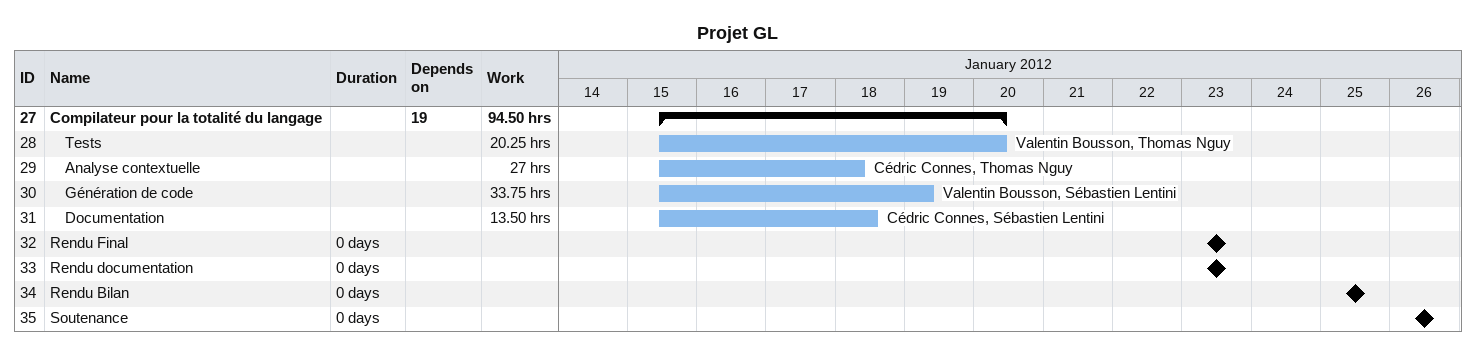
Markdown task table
Projet GL

| ID | Level | Task | Duration | Start | Finish | Predecessors | Resources | Work (h) |
|---|---|---|---|---|---|---|---|---|
| 27 | 1 | **Compilateur pour la totalité du langage** |  | 2012-01-15 | 2012-01-20 | 19 |  | 94.50 |
| 28 | 2 | Tests |  | 2012-01-15 | 2012-01-20 |  | Valentin Bousson, Thomas Nguy | 20.25 |
| 29 | 2 | Analyse contextuelle |  | 2012-01-15 | 2012-01-18 |  | Cédric Connes, Thomas Nguy | 27 |
| 30 | 2 | Génération de code |  | 2012-01-15 | 2012-01-19 |  | Valentin Bousson, Sébastien Lentini | 33.75 |
| 31 | 2 | Documentation |  | 2012-01-15 | 2012-01-18 |  | Cédric Connes, Sébastien Lentini | 13.50 |
| 32 | 1 | Rendu Final | 0d | 2012-01-23 | 2012-01-23 |  |  |  |
| 33 | 1 | Rendu documentation | 0d | 2012-01-23 | 2012-01-23 |  |  |  |
| 34 | 1 | Rendu Bilan | 0d | 2012-01-25 | 2012-01-25 |  |  |  |
| 35 | 1 | Soutenance | 0d | 2012-01-26 | 2012-01-26 |  |  |  |
